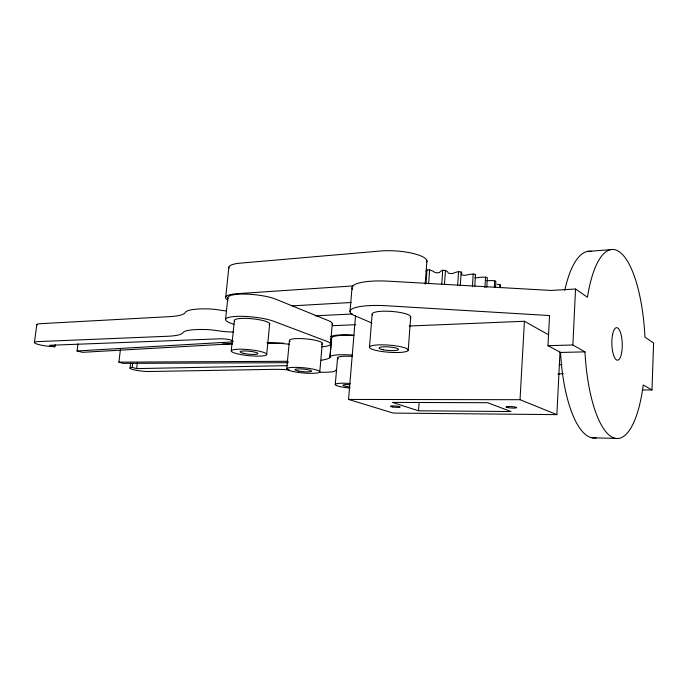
<?xml version="1.0" encoding="UTF-8"?>
<svg xmlns="http://www.w3.org/2000/svg" width="688" height="688" viewBox="0 0 688 688"><rect width="100%" height="100%" fill="white"/><g stroke="black" fill="none" stroke-linecap="round" stroke-linejoin="round"><path stroke-width="1.03" d="M642.73 389.984L651.983 389.95L653.6 343.054L644.948 337.06A94.566 30.263 88.4 0 0 619.303 251.774A94.566 30.263 88.4 0 0 587.457 297.268L575.538 289.02L550.839 290.439L388.6 281.186A38.734 9.116 4.2 0 0 352.591 289.39M651.983 389.95L643.22 384.97A94.566 30.263 88.4 0 1 611.735 436.949A94.566 30.263 88.4 0 1 584.955 351.86L572.863 344.989L575.538 289.02M355.558 315.715L348.541 399.444L393.235 413.084L556.876 414.632L559.998 352.11M584.955 351.86L560.548 352.445L547.975 345.677L549.54 315.56L386.665 305.764A38.889 8.308 4.3 0 0 353.443 308.258A38.889 8.308 4.3 0 0 358.31 317.202L371.838 323.016M556.876 414.632L520.033 399.702L524.419 321.262L409.231 326.026M494.328 287.034L494.715 280.79A18.748 4.558 2.8 0 0 486.64 280.652M495.523 287.679L495.902 281.435L494.715 280.79M499.858 287.842L500.056 284.643A18.524 4.446 2.8 0 0 497.132 284.307M500.434 287.429L500.056 284.643M484.911 287.67L485.573 277.152A18.937 4.661 2.8 0 0 477.154 277.685A2.331 0.585 3 0 1 474.892 277.66M486.786 287.197L487.379 277.746L485.573 277.152M474.772 286.148L475.52 274.521L473.224 274.03A19.083 4.747 2.9 0 0 466.086 275.157A2.339 0.593 3.1 0 1 463.222 275.2A6.158 1.557 3.1 0 1 462.697 275.105A2.339 0.593 3.1 0 1 461.373 274.374A19.187 4.868 3.4 0 0 461.184 272.018L458.569 271.674A19.187 4.816 3 0 0 453.272 273.325A2.339 0.593 3.3 0 1 450.709 273.566A6.149 1.565 3.3 0 1 449.754 273.463A2.339 0.593 3.3 0 1 448.163 272.844A19.092 4.842 3.6 0 0 445.471 270.444L442.737 270.281A19.221 4.859 3.2 0 0 439.709 272.336A2.331 0.593 3.5 0 1 438.041 272.758A6.123 1.557 3.5 0 1 436.682 272.723A2.331 0.593 3.5 0 1 434.584 272.199A18.954 4.79 3.8 0 0 429.622 269.928L426.99 269.954A19.195 4.868 3.4 0 0 426.13 271.459M472.398 286.733L473.224 274.03M457.64 285.477L458.569 271.674M460.263 285.812L461.184 272.018M444.508 284.247L445.471 270.444M441.773 284.075L442.737 270.281M425.193 284.118L426.895 260.709M425.992 283.697L426.99 269.954M418.528 410.796L392.409 402.403L487.577 402.712L511.055 411.536L418.528 410.796L419.138 402.36M428.624 283.688L429.622 269.928M408.216 350.33A19.47 3.56 4.4 0 0 380.111 344.843A19.47 3.56 4.4 0 0 378.159 350.863A19.47 3.56 4.4 0 0 408.216 350.33L410.693 317.168M369.447 347.457L372.131 314.416M349.994 311.535L352.007 287.851M350.003 388.058A15.54 2.279 4.8 0 1 335.271 384.54L337.567 357.923M330.524 343.871L332.313 323.48M329.93 356.952L331.599 337.842M321.236 360.228A50.542 8.695 5.5 0 0 329.965 357.605L331.633 338.565A23.134 4.36 4.7 0 1 353.778 335.572M319.782 371.769L322.311 343.312M286.741 368.794L289.416 340.362M266.66 354.69A17.845 3.001 5.7 0 0 241.669 349.212A17.845 3.001 5.7 0 0 238.641 354.105A17.845 3.001 5.7 0 0 266.66 354.69L269.636 324.315M231.237 350.992L234.393 320.556M225.724 297.035L228.889 267.039M225.544 319.559L227.831 297.775M130.015 368.261L130.617 363.212M289.209 369.843A37.513 5.667 5.3 0 0 272.792 369.353L149.296 371.511A11.653 1.643 6.4 0 1 133.807 369.8A11.653 1.643 6.4 0 1 132.199 367.418L132.689 363.35M287.618 365.638L136.663 368.613L137.385 362.542M288.246 362.696L123.152 363.393L118.895 362.137L120.417 349.642M232.664 343.785L82.483 352.325L77.056 350.975L77.976 343.819M233.309 331.986A20.27 3.81 6.1 0 1 218.277 330.825A16.615 3.019 6.2 0 0 206.314 329.569A36.713 6.57 6.1 0 0 182.931 332.665A45.976 8.196 6.9 0 1 167.502 336.269L37.823 341.609A13.098 1.978 7.3 0 0 37.625 344.249A13.098 1.978 7.3 0 0 54.902 346.726L55.169 344.654M34.4 342.435L36.825 324.624M557.882 374.203L563.205 373.524M587.423 251.447L610.6 249.658M353.142 285.916L236.939 293.699A28.758 6.201 5.9 0 0 228.003 300.278M77.056 350.975L230.291 342.039A8.041 1.419 6 0 0 233.008 341.489M292.288 305.85L351.25 302.488M315.121 315.844L352.385 313.977M332.424 325.699L355.713 324.684M547.975 345.677L572.863 344.989M222.525 343.983L232.148 343.845M267.443 343.329L283.482 343.088M118.895 362.137L288.177 361.295M348.541 399.444L520.033 399.702M592.136 437.835L615.399 438.342M54.902 346.726L49.596 345.299L220.212 338.797A8.041 1.419 6 0 1 233.051 341.007M132.199 367.418L136.663 368.613M233.903 324.315L231.048 323.3A26.634 5.212 5.8 0 1 236.302 316.403A26.634 5.212 5.8 0 1 273.678 321.262L327.075 341.411A24.777 4.532 5.2 0 1 321.442 346.769M524.419 321.262L548.491 334.764M330.472 336.733A25.069 4.721 4.7 0 1 353.89 335.168M329.965 357.605A23.211 3.965 4.8 0 1 352.144 355.068M331.633 338.565A50.387 9.555 5.5 0 1 330.429 339.356M320.221 372.277A32.68 5.255 5.2 0 0 331.9 371.873A14.379 2.288 5.1 0 0 335.202 370.617A17.028 2.709 4.8 0 1 336.518 369.895M349.719 386.905A7.766 1.135 4.8 0 1 343.002 385.211A7.766 1.135 4.8 0 1 349.796 384.644M338.47 358.878A15.471 2.64 4.8 0 1 352.428 356.461M335.271 384.54A15.54 2.279 4.8 0 1 350.166 383.5M596.436 437.757A93.422 31.553 88.4 0 1 560.548 352.445M564.814 290.284A93.422 31.553 88.4 0 1 591.714 251.455M561.881 364.709A32.534 5.814 2.9 0 1 559.396 364.778M372.595 315.138A19.367 4.119 4.3 0 1 391.42 311.415A19.367 4.119 4.3 0 1 410.22 317.83M475.52 274.521A19.221 4.868 3.2 0 1 475.236 275.286M228.175 298.755A26.54 5.728 5.9 0 1 244.24 294.086A26.54 5.728 5.9 0 1 275.819 299.203L328.89 320.823A24.699 4.979 5.2 0 1 332.132 324.289M266.91 342.615A50.344 8.626 5.4 0 1 289.27 344.232M36.911 325.011A13.055 2.167 7.5 0 1 40.248 323.687L169.755 316.635A45.821 9.004 7 0 0 185.184 312.541A36.593 7.215 6.2 0 1 208.55 308.921A16.564 3.32 6.3 0 1 220.461 310.202A20.201 4.18 6.2 0 0 226.61 310.959M290.164 341.437A16.521 3.019 5.2 0 1 305.979 338.9A16.521 3.019 5.2 0 1 321.485 344.258M234.694 321.176A17.759 3.474 5.8 0 1 252.814 318.819A17.759 3.474 5.8 0 1 269.085 324.839M228.872 268.191A28.612 6.949 6 0 1 240.103 263.169L380.344 251.025A31.192 8.23 4 0 1 412.783 253.39A31.192 8.23 4 0 1 426.792 262.068M392.659 406.961A4.928 0.645 4.6 0 0 400.227 407.038A4.928 0.645 4.6 0 0 393.089 405.877A4.928 0.645 4.6 0 0 392.659 406.961M507.968 407.631A5.341 0.722 3.7 0 0 516.576 407.726A5.341 0.722 3.7 0 0 509.387 406.479A5.341 0.722 3.7 0 0 507.968 407.631M612.501 334.944A16.271 5.194 88.4 0 0 617.136 360.159A16.271 5.194 88.4 0 0 621.531 336.681A16.271 5.194 88.4 0 0 612.501 334.944M383.543 349.831A9.735 1.78 4.4 0 0 398.498 349.538A9.735 1.78 4.4 0 0 384.368 346.804A9.735 1.78 4.4 0 0 383.543 349.831M243.285 353.305A8.918 1.496 5.7 0 0 257.742 353.821A8.918 1.496 5.7 0 0 245.969 350.992A8.918 1.496 5.7 0 0 243.285 353.305M298.738 371.073A8.299 1.299 5.2 0 0 311.501 371.193A8.299 1.299 5.2 0 0 299.521 368.888A8.299 1.299 5.2 0 0 298.738 371.073M292.985 371.486A16.598 2.606 5.2 0 0 319.602 372.199A16.598 2.606 5.2 0 0 297.182 367.383A16.598 2.606 5.2 0 0 292.985 371.486"/></g></svg>
